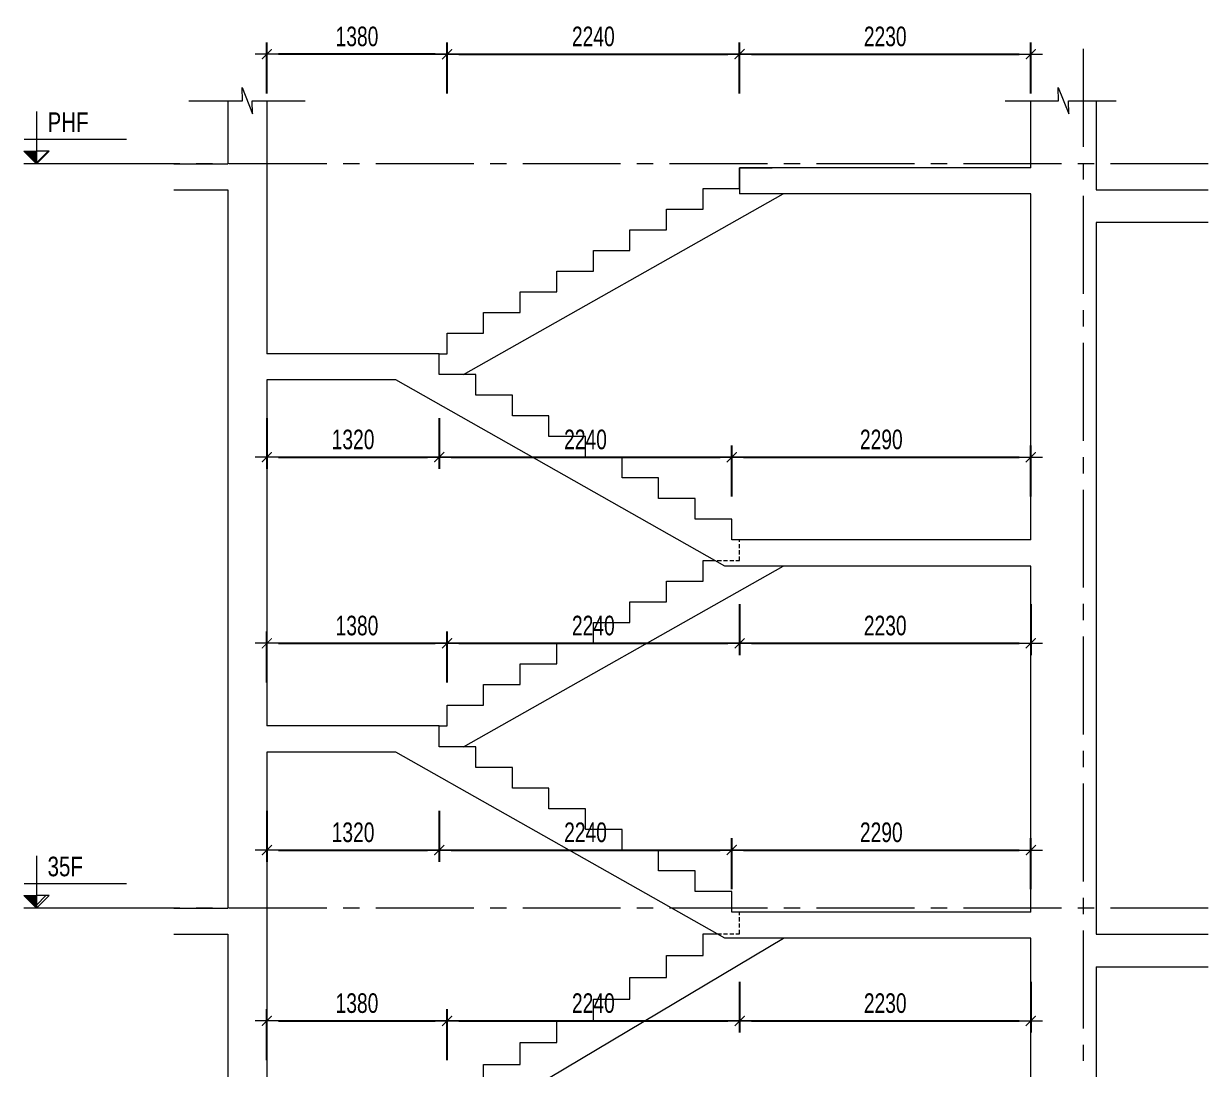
# Model space of a CAD drawing. Header units: millimetres. Extents: x -179076 to 254975, y -18667 to 296191.
# Drawn here: x 92731 to 101803, y 237809 to 245817 of the extents above; entities that cross this region are included whole.
import ezdxf

# ---------------------------------------------------------------- set-up
doc = ezdxf.new("R2010")
doc.units = ezdxf.units.MM
doc.linetypes.add('CENTER2', pattern=[1.125, 0.75, -0.125, 0.125, -0.125])
doc.linetypes.add('HIDDEN2', pattern=[4.762499999999999, 3.175, -1.5875])
doc.layers.get('Defpoints').update_dxf_attribs({"color": 151, "lineweight": 9})
for name, color, linetype, lineweight in [('NDC_S_ANNO', 7, 'Continuous', 20), ('NDC_S_AXIS', 5, 'CENTER2', 13), ('NDC_S_CONTINUOUS', 3, 'Continuous', 20), ('NDC_S_DIM', 1, 'Continuous', 15), ('NDC_S_HIDDEN', 8, 'HIDDEN2', 13), ('NDC_S_SLAB', 2, 'Continuous', 20), ('NDC_S_SYMBOL', 1, 'Continuous', 15), ('NDC_S_TEXT SYMBOL', 7, 'Continuous', 20), ('NDC_S_VN TEXT', 7, 'Continuous', 20)]:
    doc.layers.add(name, color=color, linetype=linetype, lineweight=lineweight)
doc.styles.add('NDC_ANNO', font='', dxfattribs={"width": 0.8})
doc.styles.add('NDC_DIM', font='', dxfattribs={"width": 0.75})
doc.styles.get('NDC_ANNO').set_extended_font_data('Dotum')
doc.styles.get('NDC_DIM').set_extended_font_data('Dotum')
doc.dimstyles.new('NDC_dim_60', dxfattribs={"dimscale": 60, "dimtxt": 2.5, "dimasz": 1.5, "dimexe": 1.5, "dimexo": 2.5, "dimgap": 1, "dimtad": 1, "dimdec": 0, "dimzin": 0, "dimdsep": 46, "dimtxsty": 'NDC_DIM', "dimblk": 'DIMMARK', "dimcen": 0.09, "dimdle": 1.2, "dimclrd": 1, "dimclre": 1, "dimclrt": 3, "dimadec": 0, "dimazin": 0, "dimtfac": 1, "dimtdec": 0, "dimtix": 1, "dimtofl": 0, "dimtmove": 0, "dimatfit": 3, "dimfxl": 5, "dimfxlon": 1, "dimtolj": 1, "dimtzin": 0, "dimarcsym": 0})

# ---------------------------------------------------------------- blocks, each defined once
blk = doc.blocks.new('kata_block_CT')
at = {"layer": 'NDC_S_ANNO'}
blk.add_hatch(color=3, dxfattribs=at).paths.add_polyline_path([(0, 1.596954857557648), (-1.612010908633238, 1.596954857557648), (0, 0)])
at = {"layer": 'NDC_S_ANNO', "ltscale": 50}
h = blk.add_hatch(dxfattribs=at)
h.set_pattern_fill('ANSI31', color=256, scale=1.406250541793835, style=0)
h.set_pattern_definition([(45.00000000000001, (0, 5.456968210637569e-12), (-3.157122508925224, 3.157122508925225), [])])
h.paths.add_polyline_path([(0, 1.596954857557648), (0, 0), (1.612010908924276, 1.596954857557648)])
for p, q in [((-1.592704896858777, 3.140833880479477), (11.46947077315417, 3.140833880479477)), ((11.56125648126181, 5.456968210637569e-12), (-1.63869572513795, 5.456968210637569e-12))]:
    blk.add_line(p, q, dxfattribs=at)
for points in [[(0, 6.69495074864426), (0, 0)], [(0, 0), (-1.612010908924276, 1.596954857557648), (0, 1.596954857557648)], [(0, 0), (1.612010908924276, 1.596954857557648), (0, 1.596954857557648)]]:
    blk.add_lwpolyline(points, dxfattribs=at)
at = {"layer": 'NDC_S_ANNO', "color": 8, "ltscale": 50}
blk.add_lwpolyline([(0, 0), (-1.612010908633238, 1.596954857557648), (0, 1.596954857557648)], dxfattribs=at)
at = {"layer": 'NDC_S_TEXT SYMBOL', "color": 3, "style": 'NDC_ANNO', "width": 0.8}
blk.add_attdef('CT', (1.409564409346785, 4.068271311703938), '', height=2.5, dxfattribs=at)
blk = doc.blocks.new('DIMMARK')
at = {"layer": 'NDC_S_DIM', "color": 1}
blk.add_line((-1.5, 0), (1, 0), dxfattribs=at)
at = {"layer": 'NDC_S_DIM', "color": 2, "const_width": 0.1}
blk.add_lwpolyline([(-0.4242640687119285, -0.4242640687119285), (0.4242640687119285, 0.4242640687119285)], dxfattribs=at)
blk = doc.blocks.new('*D1070')
at = {"layer": 'Defpoints', "color": 0, "transparency": 16777216}
for p in [(95973.54768010095, 238180.1637222169), (94593.54768010473, 237513.4970555502), (95973.54768010095, 237513.4970555502)]:
    blk.add_point(p, dxfattribs=at)
at = {"layer": 'NDC_S_DIM', "color": 1, "lineweight": -2, "transparency": 16777216}
for p, q in [((94593.54768010473, 237880.1637222169), (94593.54768010473, 238270.1637222169)), ((95973.54768010095, 237880.1637222169), (95973.54768010095, 238270.1637222169)), ((94683.54768010473, 238180.1637222169), (95883.54768010095, 238180.1637222169))]:
    blk.add_line(p, q, dxfattribs=at)
at = {"layer": 'NDC_S_DIM', "color": 1, "lineweight": -2, "transparency": 16777216, "xscale": 90, "yscale": 90, "zscale": 90, "rotation": 180}
blk.add_blockref('DIMMARK', (94593.54768010473, 238180.1637222169), dxfattribs=at)
at = {"layer": 'NDC_S_DIM', "color": 1, "lineweight": -2, "transparency": 16777216, "xscale": 90, "yscale": 90, "zscale": 90}
blk.add_blockref('DIMMARK', (95973.54768010095, 238180.1637222169), dxfattribs=at)
at = {"layer": 'NDC_S_DIM', "color": 3, "transparency": 16777216, "insert": (95283.54768010284, 238315.2654861247), "char_height": 150, "attachment_point": 5, "style": 'NDC_DIM'}
blk.add_mtext('\\A1;1380', dxfattribs=at)
blk = doc.blocks.new('*D1071')
at = {"layer": 'Defpoints', "color": 0, "transparency": 16777216}
for p in [(98213.54768010095, 238846.8303888839), (98213.54768010095, 238180.1637222169), (95973.54768010095, 237513.4970555502)]:
    blk.add_point(p, dxfattribs=at)
at = {"layer": 'NDC_S_DIM', "color": 1, "lineweight": -2, "transparency": 16777216}
for p, q in [((98213.54768010095, 238480.1637222169), (98213.54768010095, 238090.1637222169)), ((95973.54768010095, 237880.1637222169), (95973.54768010095, 238270.1637222169)), ((96063.54768010095, 238180.1637222169), (98123.54768010095, 238180.1637222169))]:
    blk.add_line(p, q, dxfattribs=at)
at = {"layer": 'NDC_S_DIM', "color": 1, "lineweight": -2, "transparency": 16777216, "xscale": 90, "yscale": 90, "zscale": 90, "rotation": 180}
blk.add_blockref('DIMMARK', (95973.54768010095, 238180.1637222169), dxfattribs=at)
at = {"layer": 'NDC_S_DIM', "color": 1, "lineweight": -2, "transparency": 16777216, "xscale": 90, "yscale": 90, "zscale": 90}
blk.add_blockref('DIMMARK', (98213.54768010095, 238180.1637222169), dxfattribs=at)
at = {"layer": 'NDC_S_DIM', "color": 3, "transparency": 16777216, "insert": (97093.54768010095, 238315.2654861247), "char_height": 150, "attachment_point": 5, "style": 'NDC_DIM'}
blk.add_mtext('\\A1;2240', dxfattribs=at)
blk = doc.blocks.new('*D1072')
at = {"layer": 'Defpoints', "color": 0, "transparency": 16777216}
for p in [(98213.54768010095, 238846.8303888839), (100443.5476800352, 238813.4970555505), (100443.5476800352, 238180.1637222169)]:
    blk.add_point(p, dxfattribs=at)
at = {"layer": 'NDC_S_DIM', "color": 1, "lineweight": -2, "transparency": 16777216}
for p, q in [((98213.54768010095, 238480.1637222169), (98213.54768010095, 238090.1637222169)), ((100443.5476800352, 238480.1637222169), (100443.5476800352, 238090.1637222169)), ((98303.54768010095, 238180.1637222169), (100353.5476800352, 238180.1637222169))]:
    blk.add_line(p, q, dxfattribs=at)
at = {"layer": 'NDC_S_DIM', "color": 1, "lineweight": -2, "transparency": 16777216, "xscale": 90, "yscale": 90, "zscale": 90, "rotation": 180}
blk.add_blockref('DIMMARK', (98213.54768010095, 238180.1637222169), dxfattribs=at)
at = {"layer": 'NDC_S_DIM', "color": 1, "lineweight": -2, "transparency": 16777216, "xscale": 90, "yscale": 90, "zscale": 90}
blk.add_blockref('DIMMARK', (100443.5476800352, 238180.1637222169), dxfattribs=at)
at = {"layer": 'NDC_S_DIM', "color": 3, "transparency": 16777216, "insert": (99328.54768006809, 238315.2654861247), "char_height": 150, "attachment_point": 5, "style": 'NDC_DIM'}
blk.add_mtext('\\A1;2230', dxfattribs=at)
blk = doc.blocks.new('*D1073')
at = {"layer": 'Defpoints', "color": 0, "transparency": 16777216}
for p in [(94593.54768010473, 240438.4970555458), (95913.54768010095, 240438.4970555458), (95913.54768010095, 239488.497055549)]:
    blk.add_point(p, dxfattribs=at)
at = {"layer": 'NDC_S_DIM', "color": 1, "lineweight": -2, "transparency": 16777216}
for p, q in [((94593.54768010473, 239788.497055549), (94593.54768010473, 239398.497055549)), ((95913.54768010095, 239788.497055549), (95913.54768010095, 239398.497055549)), ((94683.54768010473, 239488.497055549), (95823.54768010095, 239488.497055549))]:
    blk.add_line(p, q, dxfattribs=at)
at = {"layer": 'NDC_S_DIM', "color": 1, "lineweight": -2, "transparency": 16777216, "xscale": 90, "yscale": 90, "zscale": 90, "rotation": 180}
blk.add_blockref('DIMMARK', (94593.54768010473, 239488.497055549), dxfattribs=at)
at = {"layer": 'NDC_S_DIM', "color": 1, "lineweight": -2, "transparency": 16777216, "xscale": 90, "yscale": 90, "zscale": 90}
blk.add_blockref('DIMMARK', (95913.54768010095, 239488.497055549), dxfattribs=at)
at = {"layer": 'NDC_S_DIM', "color": 3, "transparency": 16777216, "insert": (95253.54768010284, 239623.5988194568), "char_height": 150, "attachment_point": 5, "style": 'NDC_DIM'}
blk.add_mtext('\\A1;1320', dxfattribs=at)
blk = doc.blocks.new('*D1074')
at = {"layer": 'Defpoints', "color": 0, "transparency": 16777216}
for p in [(95913.54768010095, 240438.4970555458), (98153.54768010095, 239488.497055549), (98153.54768010095, 239013.4970555505)]:
    blk.add_point(p, dxfattribs=at)
at = {"layer": 'NDC_S_DIM', "color": 1, "lineweight": -2, "transparency": 16777216}
for p, q in [((95913.54768010095, 239788.497055549), (95913.54768010095, 239398.497055549)), ((98153.54768010095, 239188.497055549), (98153.54768010095, 239578.497055549)), ((96003.54768010095, 239488.497055549), (98063.54768010095, 239488.497055549))]:
    blk.add_line(p, q, dxfattribs=at)
at = {"layer": 'NDC_S_DIM', "color": 1, "lineweight": -2, "transparency": 16777216, "xscale": 90, "yscale": 90, "zscale": 90, "rotation": 180}
blk.add_blockref('DIMMARK', (95913.54768010095, 239488.497055549), dxfattribs=at)
at = {"layer": 'NDC_S_DIM', "color": 1, "lineweight": -2, "transparency": 16777216, "xscale": 90, "yscale": 90, "zscale": 90}
blk.add_blockref('DIMMARK', (98153.54768010095, 239488.497055549), dxfattribs=at)
at = {"layer": 'NDC_S_DIM', "color": 3, "transparency": 16777216, "insert": (97033.54768010095, 239623.5988194568), "char_height": 150, "attachment_point": 5, "style": 'NDC_DIM'}
blk.add_mtext('\\A1;2240', dxfattribs=at)
blk = doc.blocks.new('*D1075')
at = {"layer": 'Defpoints', "color": 0, "transparency": 16777216}
for p in [(100443.5476800351, 239488.497055549), (98153.54768010095, 239013.4970555505), (100443.5476800351, 239013.4970555505)]:
    blk.add_point(p, dxfattribs=at)
at = {"layer": 'NDC_S_DIM', "color": 1, "lineweight": -2, "transparency": 16777216}
for p, q in [((98153.54768010095, 239188.497055549), (98153.54768010095, 239578.497055549)), ((100443.5476800351, 239188.497055549), (100443.5476800351, 239578.497055549)), ((98243.54768010095, 239488.497055549), (100353.5476800351, 239488.497055549))]:
    blk.add_line(p, q, dxfattribs=at)
at = {"layer": 'NDC_S_DIM', "color": 1, "lineweight": -2, "transparency": 16777216, "xscale": 90, "yscale": 90, "zscale": 90, "rotation": 180}
blk.add_blockref('DIMMARK', (98153.54768010095, 239488.497055549), dxfattribs=at)
at = {"layer": 'NDC_S_DIM', "color": 1, "lineweight": -2, "transparency": 16777216, "xscale": 90, "yscale": 90, "zscale": 90}
blk.add_blockref('DIMMARK', (100443.5476800351, 239488.497055549), dxfattribs=at)
at = {"layer": 'NDC_S_DIM', "color": 3, "transparency": 16777216, "insert": (99298.54768006803, 239623.5988194568), "char_height": 150, "attachment_point": 5, "style": 'NDC_DIM'}
blk.add_mtext('\\A1;2290', dxfattribs=at)
blk = doc.blocks.new('*D1076')
at = {"layer": 'Defpoints', "color": 0, "transparency": 16777216}
for p in [(95973.54768010095, 241071.8303888769), (94593.54768010473, 240438.4970555458), (95973.54768010095, 240438.4970555458)]:
    blk.add_point(p, dxfattribs=at)
at = {"layer": 'NDC_S_DIM', "color": 1, "lineweight": -2, "transparency": 16777216}
for p, q in [((94593.54768010473, 240771.8303888769), (94593.54768010473, 241161.8303888769)), ((95973.54768010095, 240771.8303888769), (95973.54768010095, 241161.8303888769)), ((94683.54768010473, 241071.8303888769), (95883.54768010095, 241071.8303888769))]:
    blk.add_line(p, q, dxfattribs=at)
at = {"layer": 'NDC_S_DIM', "color": 1, "lineweight": -2, "transparency": 16777216, "xscale": 90, "yscale": 90, "zscale": 90, "rotation": 180}
blk.add_blockref('DIMMARK', (94593.54768010473, 241071.8303888769), dxfattribs=at)
at = {"layer": 'NDC_S_DIM', "color": 1, "lineweight": -2, "transparency": 16777216, "xscale": 90, "yscale": 90, "zscale": 90}
blk.add_blockref('DIMMARK', (95973.54768010095, 241071.8303888769), dxfattribs=at)
at = {"layer": 'NDC_S_DIM', "color": 3, "transparency": 16777216, "insert": (95283.54768010284, 241206.9321527847), "char_height": 150, "attachment_point": 5, "style": 'NDC_DIM'}
blk.add_mtext('\\A1;1380', dxfattribs=at)
blk = doc.blocks.new('*D1077')
at = {"layer": 'Defpoints', "color": 0, "transparency": 16777216}
for p in [(98213.54768010095, 241705.1637222081), (98213.54768010095, 241071.8303888769), (95973.54768010095, 240438.4970555458)]:
    blk.add_point(p, dxfattribs=at)
at = {"layer": 'NDC_S_DIM', "color": 1, "lineweight": -2, "transparency": 16777216}
for p, q in [((98213.54768010095, 241371.8303888769), (98213.54768010095, 240981.8303888769)), ((95973.54768010095, 240771.8303888769), (95973.54768010095, 241161.8303888769)), ((96063.54768010095, 241071.8303888769), (98123.54768010095, 241071.8303888769))]:
    blk.add_line(p, q, dxfattribs=at)
at = {"layer": 'NDC_S_DIM', "color": 1, "lineweight": -2, "transparency": 16777216, "xscale": 90, "yscale": 90, "zscale": 90, "rotation": 180}
blk.add_blockref('DIMMARK', (95973.54768010095, 241071.8303888769), dxfattribs=at)
at = {"layer": 'NDC_S_DIM', "color": 1, "lineweight": -2, "transparency": 16777216, "xscale": 90, "yscale": 90, "zscale": 90}
blk.add_blockref('DIMMARK', (98213.54768010095, 241071.8303888769), dxfattribs=at)
at = {"layer": 'NDC_S_DIM', "color": 3, "transparency": 16777216, "insert": (97093.54768010095, 241206.9321527847), "char_height": 150, "attachment_point": 5, "style": 'NDC_DIM'}
blk.add_mtext('\\A1;2240', dxfattribs=at)
blk = doc.blocks.new('*D1078')
at = {"layer": 'Defpoints', "color": 0, "transparency": 16777216}
for p in [(98213.54768010095, 241705.1637222081), (100443.5476800351, 241551.6710655362), (100443.5476800351, 241071.8303888769)]:
    blk.add_point(p, dxfattribs=at)
at = {"layer": 'NDC_S_DIM', "color": 1, "lineweight": -2, "transparency": 16777216}
for p, q in [((98213.54768010095, 241371.8303888769), (98213.54768010095, 240981.8303888769)), ((100443.5476800351, 241371.8303888769), (100443.5476800351, 240981.8303888769)), ((98303.54768010095, 241071.8303888769), (100353.5476800351, 241071.8303888769))]:
    blk.add_line(p, q, dxfattribs=at)
at = {"layer": 'NDC_S_DIM', "color": 1, "lineweight": -2, "transparency": 16777216, "xscale": 90, "yscale": 90, "zscale": 90, "rotation": 180}
blk.add_blockref('DIMMARK', (98213.54768010095, 241071.8303888769), dxfattribs=at)
at = {"layer": 'NDC_S_DIM', "color": 1, "lineweight": -2, "transparency": 16777216, "xscale": 90, "yscale": 90, "zscale": 90}
blk.add_blockref('DIMMARK', (100443.5476800351, 241071.8303888769), dxfattribs=at)
at = {"layer": 'NDC_S_DIM', "color": 3, "transparency": 16777216, "insert": (99328.54768006803, 241206.9321527847), "char_height": 150, "attachment_point": 5, "style": 'NDC_DIM'}
blk.add_mtext('\\A1;2230', dxfattribs=at)
blk = doc.blocks.new('*D1079')
at = {"layer": 'Defpoints', "color": 0, "transparency": 16777216}
for p in [(94593.54768010473, 243288.4970555365), (95913.54768010095, 243288.4970555365), (95913.54768010095, 242496.8303888725)]:
    blk.add_point(p, dxfattribs=at)
at = {"layer": 'NDC_S_DIM', "color": 1, "lineweight": -2, "transparency": 16777216}
for p, q in [((94593.54768010473, 242796.8303888725), (94593.54768010473, 242406.8303888725)), ((95913.54768010095, 242796.8303888725), (95913.54768010095, 242406.8303888725)), ((94683.54768010473, 242496.8303888725), (95823.54768010095, 242496.8303888725))]:
    blk.add_line(p, q, dxfattribs=at)
at = {"layer": 'NDC_S_DIM', "color": 1, "lineweight": -2, "transparency": 16777216, "xscale": 90, "yscale": 90, "zscale": 90, "rotation": 180}
blk.add_blockref('DIMMARK', (94593.54768010473, 242496.8303888725), dxfattribs=at)
at = {"layer": 'NDC_S_DIM', "color": 1, "lineweight": -2, "transparency": 16777216, "xscale": 90, "yscale": 90, "zscale": 90}
blk.add_blockref('DIMMARK', (95913.54768010095, 242496.8303888725), dxfattribs=at)
at = {"layer": 'NDC_S_DIM', "color": 3, "transparency": 16777216, "insert": (95253.54768010284, 242631.9321527802), "char_height": 150, "attachment_point": 5, "style": 'NDC_DIM'}
blk.add_mtext('\\A1;1320', dxfattribs=at)
blk = doc.blocks.new('*D1080')
at = {"layer": 'Defpoints', "color": 0, "transparency": 16777216}
for p in [(95913.54768010095, 243288.4970555365), (98153.54768010095, 242496.8303888725), (98153.54768010095, 241863.4970555413)]:
    blk.add_point(p, dxfattribs=at)
at = {"layer": 'NDC_S_DIM', "color": 1, "lineweight": -2, "transparency": 16777216}
for p, q in [((95913.54768010095, 242796.8303888725), (95913.54768010095, 242406.8303888725)), ((98153.54768010095, 242196.8303888725), (98153.54768010095, 242586.8303888725)), ((96003.54768010095, 242496.8303888725), (98063.54768010095, 242496.8303888725))]:
    blk.add_line(p, q, dxfattribs=at)
at = {"layer": 'NDC_S_DIM', "color": 1, "lineweight": -2, "transparency": 16777216, "xscale": 90, "yscale": 90, "zscale": 90, "rotation": 180}
blk.add_blockref('DIMMARK', (95913.54768010095, 242496.8303888725), dxfattribs=at)
at = {"layer": 'NDC_S_DIM', "color": 1, "lineweight": -2, "transparency": 16777216, "xscale": 90, "yscale": 90, "zscale": 90}
blk.add_blockref('DIMMARK', (98153.54768010095, 242496.8303888725), dxfattribs=at)
at = {"layer": 'NDC_S_DIM', "color": 3, "transparency": 16777216, "insert": (97033.54768010095, 242631.9321527802), "char_height": 150, "attachment_point": 5, "style": 'NDC_DIM'}
blk.add_mtext('\\A1;2240', dxfattribs=at)
blk = doc.blocks.new('*D1081')
at = {"layer": 'Defpoints', "color": 0, "transparency": 16777216}
for p in [(100443.5476800351, 242496.8303888725), (98153.54768010095, 241863.4970555413), (100443.5476800351, 241863.4970555413)]:
    blk.add_point(p, dxfattribs=at)
at = {"layer": 'NDC_S_DIM', "color": 1, "lineweight": -2, "transparency": 16777216}
for p, q in [((98153.54768010095, 242196.8303888725), (98153.54768010095, 242586.8303888725)), ((100443.5476800351, 242196.8303888725), (100443.5476800351, 242586.8303888725)), ((98243.54768010095, 242496.8303888725), (100353.5476800351, 242496.8303888725))]:
    blk.add_line(p, q, dxfattribs=at)
at = {"layer": 'NDC_S_DIM', "color": 1, "lineweight": -2, "transparency": 16777216, "xscale": 90, "yscale": 90, "zscale": 90, "rotation": 180}
blk.add_blockref('DIMMARK', (98153.54768010095, 242496.8303888725), dxfattribs=at)
at = {"layer": 'NDC_S_DIM', "color": 1, "lineweight": -2, "transparency": 16777216, "xscale": 90, "yscale": 90, "zscale": 90}
blk.add_blockref('DIMMARK', (100443.5476800351, 242496.8303888725), dxfattribs=at)
at = {"layer": 'NDC_S_DIM', "color": 3, "transparency": 16777216, "insert": (99298.54768006803, 242631.9321527802), "char_height": 150, "attachment_point": 5, "style": 'NDC_DIM'}
blk.add_mtext('\\A1;2290', dxfattribs=at)
blk = doc.blocks.new('*D1082')
at = {"layer": 'Defpoints', "color": 0, "transparency": 16777216}
for p in [(98213.54768010095, 245583.276068206), (98213.54768010095, 244555.1637221988), (95973.54768010095, 243288.4970555365)]:
    blk.add_point(p, dxfattribs=at)
at = {"layer": 'NDC_S_DIM', "color": 1, "lineweight": -2, "transparency": 16777216}
for p, q in [((95973.54768010095, 245283.276068206), (95973.54768010095, 245673.276068206)), ((98213.54768010095, 245283.276068206), (98213.54768010095, 245673.276068206)), ((96063.54768010095, 245583.276068206), (98123.54768010095, 245583.276068206))]:
    blk.add_line(p, q, dxfattribs=at)
at = {"layer": 'NDC_S_DIM', "color": 1, "lineweight": -2, "transparency": 16777216, "xscale": 90, "yscale": 90, "zscale": 90, "rotation": 180}
blk.add_blockref('DIMMARK', (95973.54768010095, 245583.276068206), dxfattribs=at)
at = {"layer": 'NDC_S_DIM', "color": 1, "lineweight": -2, "transparency": 16777216, "xscale": 90, "yscale": 90, "zscale": 90}
blk.add_blockref('DIMMARK', (98213.54768010095, 245583.276068206), dxfattribs=at)
at = {"layer": 'NDC_S_DIM', "color": 3, "transparency": 16777216, "insert": (97093.54768010095, 245718.3778321138), "char_height": 150, "attachment_point": 5, "style": 'NDC_DIM'}
blk.add_mtext('\\A1;2240', dxfattribs=at)
blk = doc.blocks.new('*D1083')
at = {"layer": 'Defpoints', "color": 0, "transparency": 16777216}
for p in [(100443.5476800351, 245583.276068206), (100443.5476800351, 244743.4970555319), (98213.54768010095, 244555.1637221988)]:
    blk.add_point(p, dxfattribs=at)
at = {"layer": 'NDC_S_DIM', "color": 1, "lineweight": -2, "transparency": 16777216}
for p, q in [((98213.54768010095, 245283.276068206), (98213.54768010095, 245673.276068206)), ((100443.5476800351, 245283.276068206), (100443.5476800351, 245673.276068206)), ((98303.54768010095, 245583.276068206), (100353.5476800351, 245583.276068206))]:
    blk.add_line(p, q, dxfattribs=at)
at = {"layer": 'NDC_S_DIM', "color": 1, "lineweight": -2, "transparency": 16777216, "xscale": 90, "yscale": 90, "zscale": 90, "rotation": 180}
blk.add_blockref('DIMMARK', (98213.54768010095, 245583.276068206), dxfattribs=at)
at = {"layer": 'NDC_S_DIM', "color": 1, "lineweight": -2, "transparency": 16777216, "xscale": 90, "yscale": 90, "zscale": 90}
blk.add_blockref('DIMMARK', (100443.5476800351, 245583.276068206), dxfattribs=at)
at = {"layer": 'NDC_S_DIM', "color": 3, "transparency": 16777216, "insert": (99328.54768006803, 245718.3778321138), "char_height": 150, "attachment_point": 5, "style": 'NDC_DIM'}
blk.add_mtext('\\A1;2230', dxfattribs=at)
blk = doc.blocks.new('*D1084')
at = {"layer": 'Defpoints', "color": 0, "transparency": 16777216}
for p in [(94593.54768010473, 245583.276068206), (94593.54768010473, 243288.4970555365), (95973.54768010095, 243288.4970555365)]:
    blk.add_point(p, dxfattribs=at)
at = {"layer": 'NDC_S_DIM', "color": 1, "lineweight": -2, "transparency": 16777216}
for p, q in [((94593.54768010473, 245283.276068206), (94593.54768010473, 245673.276068206)), ((95973.54768010095, 245283.276068206), (95973.54768010095, 245673.276068206)), ((95883.54768010095, 245583.276068206), (94683.54768010473, 245583.276068206))]:
    blk.add_line(p, q, dxfattribs=at)
at = {"layer": 'NDC_S_DIM', "color": 1, "lineweight": -2, "transparency": 16777216, "xscale": 90, "yscale": 90, "zscale": 90, "rotation": 180}
blk.add_blockref('DIMMARK', (94593.54768010473, 245583.276068206), dxfattribs=at)
at = {"layer": 'NDC_S_DIM', "color": 1, "lineweight": -2, "transparency": 16777216, "xscale": 90, "yscale": 90, "zscale": 90}
blk.add_blockref('DIMMARK', (95973.54768010095, 245583.276068206), dxfattribs=at)
at = {"layer": 'NDC_S_DIM', "color": 3, "transparency": 16777216, "insert": (95283.54768010284, 245718.3778321138), "char_height": 150, "attachment_point": 5, "style": 'NDC_DIM'}
blk.add_mtext('\\A1;1380', dxfattribs=at)

msp = doc.modelspace()

# ---------------------------------------------------------------- linework, layer by layer
at = {"layer": 'NDC_S_AXIS', "ltscale": 1000}
for p, q in [((100843.5476800508, 245623.0785141315), (100843.5476800507, 228443.2555170293)), ((101802.6154034727, 244743.4970555319), (92735.398893136, 244743.4970555319)), ((101802.6154034727, 239043.4970555505), (92735.398893136, 239043.4970555505))]:
    msp.add_line(p, q, dxfattribs=at)
at = {"layer": 'NDC_S_CONTINUOUS'}
for p, q in [((96099.86346957565, 243130.1637222037), (98546.17925904912, 244513.497055532)), ((96099.86346957559, 240280.163722213), (98546.17925904889, 241663.4970555413)), ((96084.56686121644, 237346.8303888834), (98548.56686121598, 238813.4970555505))]:
    msp.add_line(p, q, dxfattribs=at)
for points in [[(95913.54768010095, 243288.4970555365), (95973.54768010095, 243288.4970555365), (95973.54768010095, 243446.8303888692), (96253.54768010095, 243446.8303888692), (96253.54768010095, 243605.163722202), (96533.54768010095, 243605.163722202), (96533.54768010095, 243763.4970555348), (96813.54768010095, 243763.4970555348), (96813.54768010095, 243921.8303888676), (97093.54768010095, 243921.8303888676), (97093.54768010095, 244080.1637222004), (97373.54768010095, 244080.1637222004), (97373.54768010095, 244238.4970555332), (97653.54768010095, 244238.4970555332), (97653.54768010095, 244396.830388866), (97933.54768010095, 244396.830388866), (97933.54768010095, 244555.1637221988), (98213.54768010095, 244555.1637221988), (98213.54768010095, 244713.4970555316), (98463.54768010095, 244713.4970555316)], [(95913.54768010095, 240438.4970555458), (95973.54768010095, 240438.4970555458), (95973.54768010095, 240596.8303888786), (96253.54768010095, 240596.8303888786), (96253.54768010095, 240755.1637222113), (96533.54768010095, 240755.1637222113), (96533.54768010095, 240913.4970555441), (96813.54768010095, 240913.4970555441), (96813.54768010095, 241071.8303888769), (97093.54768010095, 241071.8303888769), (97093.54768010095, 241230.1637222097), (97373.54768010095, 241230.1637222097), (97373.54768010095, 241388.4970555425), (97653.54768010095, 241388.4970555425), (97653.54768010095, 241546.8303888753), (97933.54768010095, 241546.8303888753), (97933.54768010095, 241705.1637222081), (98027.23189062712, 241705.1637222081)], [(95906.65116538608, 237513.4970555502), (95973.54768010095, 237513.4970555502), (95973.54768010095, 237680.1637222167), (96253.54768010095, 237680.1637222167), (96253.54768010095, 237846.8303888834), (96533.54768010095, 237846.8303888834), (96533.54768010095, 238013.4970555502), (96813.54768010095, 238013.4970555502), (96813.54768010095, 238180.1637222169), (97093.54768010095, 238180.1637222169), (97093.54768010095, 238346.8303888837), (97373.54768010095, 238346.8303888837), (97373.54768010095, 238513.4970555504), (97653.54768010095, 238513.4970555504), (97653.54768010095, 238680.1637222172), (97933.54768010095, 238680.1637222172), (97933.54768010095, 238846.8303888839), (98041.9687327327, 238846.8303888839)]]:
    msp.add_lwpolyline(points, dxfattribs=at)
at = {"layer": 'NDC_S_HIDDEN', "ltscale": 10}
for points in [[(98042.52849898482, 241705.1637222081), (98213.54768010095, 241705.1637222081), (98213.54768010095, 241863.4970555413)], [(98042.52849898482, 238846.8303888839), (98213.54768010095, 238846.8303888839), (98213.54768010095, 239010.4667525204)]]:
    msp.add_lwpolyline(points, dxfattribs=at)
at = {"layer": 'NDC_S_SLAB'}
for p, q in [((94593.54768010473, 245227.09260728), (94593.54768010473, 243288.4970555365)), ((100443.5476800351, 244713.4970555319), (100443.5476800351, 245227.0926073265)), ((100943.5476800507, 245227.0926073265), (100943.5476800507, 244543.4970555298)), ((93880.43022534769, 244743.4970555319), (94293.54768009728, 244743.4970555319)), ((100443.5476800351, 244713.497055532), (98213.54768010095, 244713.497055532)), ((98213.54768010095, 244713.497055532), (98213.54768010095, 244513.497055532)), ((93880.43022534769, 244543.4970555319), (94293.54768009728, 244543.4970555319)), ((100443.5476800351, 244513.497055532), (98213.54768010095, 244513.497055532)), ((100443.5476800351, 241863.4970555413), (100443.5476800351, 244513.497055532)), ((100943.5476800507, 244543.4970555298), (101802.6154034727, 244543.4970555299)), ((100943.5476800507, 244293.4970555298), (100943.5476800507, 238843.4970555505)), ((101802.6154034727, 244293.4970555297), (100943.5476800507, 244293.4970555298)), ((94593.54768010473, 243088.4970555365), (94593.54768010473, 240438.4970555458)), ((100443.5476800351, 239013.4970555505), (100443.5476800351, 241663.4970555413)), ((94593.54768010473, 240238.4970555458), (94593.54768010473, 237513.4970555502)), ((93880.43022534769, 239043.4970555505), (94293.54768009728, 239043.4970555505)), ((93880.43022534769, 238843.4970555505), (94293.54768009728, 238843.4970555505)), ((94293.54768010485, 238843.4970555505), (94293.54768010485, 230043.497055547)), ((100943.5476800508, 238843.4970555505), (101802.6154034727, 238843.4970555505)), ((100943.5476800508, 238593.4970555505), (101802.6154034727, 238593.4970555505)), ((100943.5476800508, 238593.4970555505), (100943.5476800509, 235043.4970555505))]:
    msp.add_line(p, q, dxfattribs=at)
for points in [[(94293.54768009722, 245227.09260728), (94293.54768009722, 244743.4970555319)], [(94293.54768009722, 244543.4970555319), (94293.54768009722, 239043.4970555505)], [(100443.5476800351, 241863.4970555413), (98153.54768010095, 241863.4970555413), (98153.54768010095, 242021.8303888741), (97873.54768010095, 242021.8303888741), (97873.54768010095, 242180.1637222069), (97593.54768010095, 242180.1637222069), (97593.54768010095, 242338.4970555397), (97313.54768010095, 242338.4970555397), (97313.54768010095, 242496.8303888725), (97033.54768010095, 242496.8303888725), (97033.54768010095, 242655.1637222053), (96753.54768010095, 242655.1637222053), (96753.54768010095, 242813.4970555381), (96473.54768010095, 242813.4970555381), (96473.54768010095, 242971.8303888709), (96193.54768010095, 242971.8303888709), (96193.54768010095, 243130.1637222037), (95913.54768010095, 243130.1637222037), (95913.54768010095, 243288.4970555365), (94593.54768010473, 243288.4970555365)], [(100443.5476800351, 241663.4970555413), (98100.91610115382, 241663.4970555413), (95580.91610115382, 243088.4970555365), (94593.54768010473, 243088.4970555365)], [(100443.5476800351, 239013.4970555505), (98153.54768010095, 239013.4970555505), (98153.54768010095, 239171.8303888834), (97873.54768010095, 239171.8303888834), (97873.54768010095, 239330.1637222162), (97593.54768010095, 239330.1637222162), (97593.54768010095, 239488.497055549), (97313.54768010095, 239488.497055549), (97313.54768010095, 239646.8303888818), (97033.54768010095, 239646.8303888818), (97033.54768010095, 239805.1637222146), (96753.54768010095, 239805.1637222146), (96753.54768010095, 239963.4970555474), (96473.54768010095, 239963.4970555474), (96473.54768010095, 240121.8303888802), (96193.54768010095, 240121.8303888802), (96193.54768010095, 240280.163722213), (95913.54768010095, 240280.163722213), (95913.54768010095, 240438.4970555458), (94593.54768010473, 240438.4970555458)], [(100443.5476800352, 236013.4970555495), (100443.5476800352, 238813.4970555505), (98100.91610115406, 238813.4970555505), (95580.91610115382, 240238.4970555458), (94593.54768010473, 240238.4970555458)]]:
    msp.add_lwpolyline(points, dxfattribs=at)
at = {"layer": 'NDC_S_SYMBOL'}
for points in [[(93996.10649430915, 245227.09260728), (94405.72305579972, 245227.09260728), (94403.54914290202, 245327.09260728), (94483.54914334905, 245127.0926070937), (94481.37523007882, 245227.09260728), (94887.66074984032, 245227.09260728)], [(100246.1050312265, 245227.0926073265), (100655.7215927171, 245227.0926073265), (100653.5476798194, 245327.0926073265), (100733.5476802664, 245127.0926071403), (100731.3737669962, 245227.0926073265), (101098.2897443282, 245227.0926073265)]]:
    msp.add_lwpolyline(points, dxfattribs=at)

# ---------------------------------------------------------------- block references
at = {"layer": 'NDC_S_VN TEXT', "xscale": 60, "yscale": 60, "zscale": 60}
for p, values in [((92829.75237619056, 244743.4970555315), {'CT': 'PHF'}), ((92829.75237619056, 239043.4970555502), {'CT': '35F'})]:
    msp.add_blockref('kata_block_CT', p, dxfattribs=at).add_auto_attribs(values)

# ---------------------------------------------------------------- dimensions: what is measured, and where the dimension line sits
at = {"layer": 'NDC_S_DIM'}
for base, p1, p2, picture, middle in [((94593.54768010473, 245583.276068206), (95973.54768010095, 243288.4970555365), (94593.54768010473, 243288.4970555365), '*D1084', (95283.54768010284, 245718.3778321138)), ((100443.5476800351, 245583.276068206), (98213.54768010095, 244555.1637221988), (100443.5476800351, 244743.4970555319), '*D1083', (99328.54768006803, 245718.3778321138)), ((98153.54768010095, 242496.8303888725), (95913.54768010095, 243288.4970555365), (98153.54768010095, 241863.4970555413), '*D1080', (97033.54768010095, 242631.9321527802)), ((100443.5476800351, 242496.8303888725), (98153.54768010095, 241863.4970555413), (100443.5476800351, 241863.4970555413), '*D1081', (99298.54768006803, 242631.9321527802)), ((98213.54768010095, 241071.8303888769), (95973.54768010095, 240438.4970555458), (98213.54768010095, 241705.1637222081), '*D1077', (97093.54768010095, 241206.9321527847)), ((100443.5476800351, 241071.8303888769), (98213.54768010095, 241705.1637222081), (100443.5476800351, 241551.6710655362), '*D1078', (99328.54768006803, 241206.9321527847)), ((98153.54768010095, 239488.497055549), (95913.54768010095, 240438.4970555458), (98153.54768010095, 239013.4970555505), '*D1074', (97033.54768010095, 239623.5988194568)), ((100443.5476800351, 239488.497055549), (98153.54768010095, 239013.4970555505), (100443.5476800351, 239013.4970555505), '*D1075', (99298.54768006803, 239623.5988194568)), ((98213.54768010095, 238180.1637222169), (95973.54768010095, 237513.4970555502), (98213.54768010095, 238846.8303888839), '*D1071', (97093.54768010095, 238315.2654861247)), ((100443.5476800352, 238180.1637222169), (98213.54768010095, 238846.8303888839), (100443.5476800352, 238813.4970555505), '*D1072', (99328.54768006809, 238315.2654861247))]:
    dim = msp.add_linear_dim(base=base, p1=p1, p2=p2, dimstyle='NDC_dim_60', override={"dimtmove": 1}, dxfattribs=at)
    dim.commit()
    dim.dimension.update_dxf_attribs({"geometry": picture, "text_midpoint": middle})
for base, p1, p2, picture, middle in [((98213.54768010095, 245583.276068206), (95973.54768010095, 243288.4970555365), (98213.54768010095, 244555.1637221988), '*D1082', (97093.54768010095, 245718.3778321138)), ((95913.54768010095, 242496.8303888725), (94593.54768010473, 243288.4970555365), (95913.54768010095, 243288.4970555365), '*D1079', (95253.54768010284, 242631.9321527802)), ((95973.54768010095, 241071.8303888769), (94593.54768010473, 240438.4970555458), (95973.54768010095, 240438.4970555458), '*D1076', (95283.54768010284, 241206.9321527847)), ((95913.54768010095, 239488.497055549), (94593.54768010473, 240438.4970555458), (95913.54768010095, 240438.4970555458), '*D1073', (95253.54768010284, 239623.5988194568)), ((95973.54768010095, 238180.1637222169), (94593.54768010473, 237513.4970555502), (95973.54768010095, 237513.4970555502), '*D1070', (95283.54768010284, 238315.2654861247))]:
    dim = msp.add_linear_dim(base=base, p1=p1, p2=p2, dimstyle='NDC_dim_60', dxfattribs=at)
    dim.commit()
    dim.dimension.update_dxf_attribs({"geometry": picture, "text_midpoint": middle})

doc.saveas('drawing.dxf')
